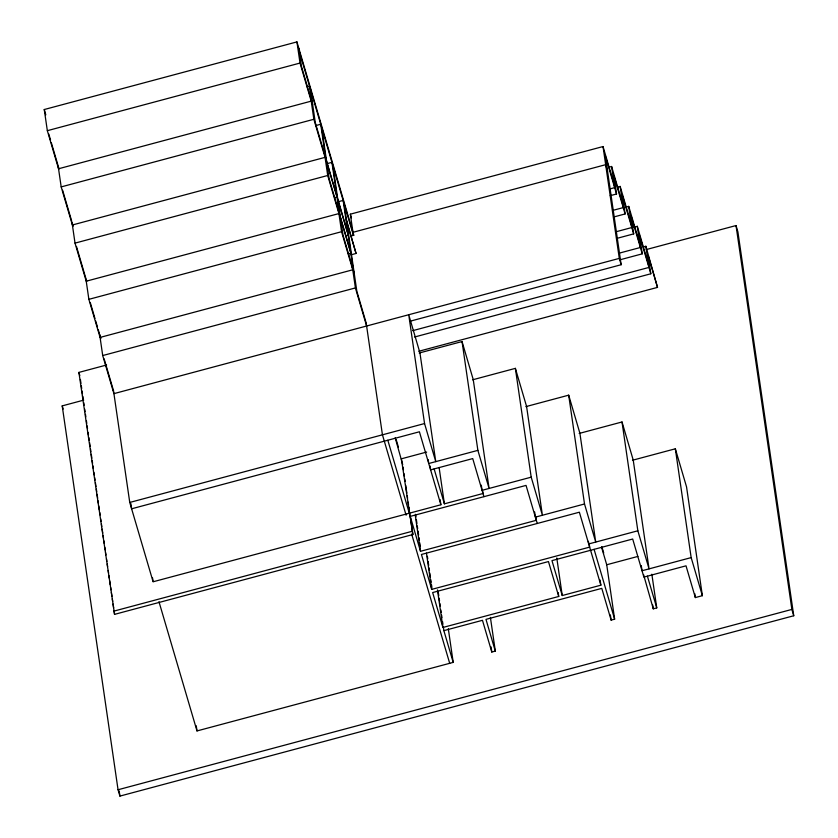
<?xml version="1.0" encoding="UTF-8"?>
<svg xmlns="http://www.w3.org/2000/svg" width="838" height="838" viewBox="0 0 838 838"><rect width="100%" height="100%" fill="white"/><g stroke="black" fill="none" stroke-linecap="round" stroke-linejoin="round"><path stroke-width="1.26" d="M296.935 41.9L300.014 63.06L311.223 101.136L58.545 168.763L47.337 130.686L44.257 109.527L296.935 41.9L352.976 232.304L605.665 164.677L607.529 171.025M47.337 130.686L300.014 63.06M307.001 86.848L309.515 86.178L311.715 101.293M313.862 119.279L325.071 157.355L72.393 224.982L61.184 186.905L313.862 119.279L310.783 98.119M315.696 125.606L320.724 124.254L325.563 157.513M326.904 163.693L331.932 162.342L339.411 213.721M327.71 175.488L338.919 213.575L86.23 281.201L75.022 243.125L327.71 175.488L324.631 154.339M334.477 197.778L336.991 197.098L326.715 162.195M338.112 201.769L343.14 200.418L347.98 233.676L337.704 198.763M350.892 236.012L353.416 235.331L350.336 214.172L603.025 146.545L614.233 184.632M341.558 231.707L352.767 269.794L100.078 337.421L88.87 299.334L341.558 231.707L338.479 210.548M345.685 235.855L348.199 235.185L337.924 200.272M609.069 167.171L611.593 166.49L622.802 204.577M348.325 253.987L350.839 253.317L340.563 218.414M351.028 254.815L356.056 253.464L346.492 220.216M609.614 189L614.673 187.649L611.593 166.49M617.637 187.115L620.162 186.434L631.37 224.521M610.221 195.683L616.538 193.997L613.898 175.865L625.106 213.941L613.741 216.99M613.133 210.307L623.242 207.594L620.162 186.434M624.939 207.395L628.73 206.389L639.939 244.466M603.025 146.545L619.292 258.387L113.926 393.64L102.718 355.553L355.406 287.926L352.327 266.767M537.252 523.478L526.044 485.401L410.232 516.397L412.872 534.529L114.565 614.369L78.898 372.407L106.604 364.991M616.653 231.602L631.81 227.538L628.73 206.389M633.507 227.349L637.299 226.333L648.507 264.41M617.25 238.285L633.675 233.886L631.035 215.754L642.243 253.841L619.502 259.927M618.905 253.233L640.379 247.493L637.299 226.333M643.343 246.948L645.868 246.278L657.516 287.382L418.738 351.29M646.266 249.567L736.026 225.548L737.901 231.896L793.743 615.762L119.928 796.1L118.053 789.752L62.211 405.885L83.695 400.135M410.17 321.195L621.157 264.724L605.329 155.92L616.538 193.997M412.694 330.664L648.947 267.437L645.868 246.278M414.559 337.012L650.812 273.785L648.183 255.642L657.516 287.382M419.21 353.008L462.042 341.548L473.25 379.635L489.088 488.439L477.88 450.362L462.042 341.548M472.538 379.824L515.37 368.364L526.578 406.44L542.406 515.255L531.198 477.168L515.37 368.364M153.05 581.593L129.754 502.454L424.552 423.546L408.724 314.742L419.932 352.819L435.76 461.633L424.552 423.546M525.855 406.629L568.688 395.169L579.896 433.246L595.724 542.06L584.515 503.984L568.688 395.169M426.657 452.049L401.381 458.815L412.872 534.529M428.742 463.508L477.88 450.362M579.173 433.445L622.016 421.975L633.224 460.062L649.052 568.876L637.844 530.789L622.016 421.975M531.198 477.168L482.07 490.324L481.316 485.139M153.113 581.782L440.882 504.769L440.128 499.584M434.126 468.924L444.391 503.827L483.002 493.498L482.625 490.9M632.501 460.251L675.334 448.791L686.542 486.868L702.37 595.682L695.351 597.567L686.018 565.828L643.898 577.099L632.69 539.023L551.97 560.622L562.246 595.535L600.856 585.196L600.102 580.022M113.633 611.195L411.94 531.355M584.515 503.984L535.388 517.13L534.634 511.955M387.816 440.233L420.508 551.299L536.32 520.304L535.754 516.418M637.844 530.789L588.705 543.946L588.328 541.348M600.856 585.196L579.372 512.207L421.441 554.473L431.717 589.386L589.648 547.12L589.083 543.234M158.958 601.674L197.003 730.935L453.201 662.376L443.857 630.637L482.468 620.309L491.801 652.037L495.31 651.105L485.977 619.366L601.789 588.37L611.122 620.11L614.631 619.167L606.722 564.76L637.854 556.432M675.334 448.791L691.161 557.605L642.034 570.751L641.28 565.577M558.736 596.467L548.461 561.565L432.649 592.56L442.925 627.463L558.736 596.467L558.171 592.581M643.521 574.512L653.273 608.828L656.751 607.896L651.849 574.219M118.053 789.752L791.879 609.415L736.026 225.548M791.879 609.415L793.743 615.762M650.812 273.785L639.604 235.698L642.243 253.841M633.675 233.886L622.466 195.809L625.106 213.941M619.292 258.387L621.157 264.724M691.161 557.605L702.37 595.682M647.407 576.156L656.751 607.896M601.873 546.774L603.716 553.007M601.579 547.308L606.722 564.76M594.09 549.351L614.631 619.167M483.935 496.672L472.726 458.585L430.617 469.856L430.051 465.97M440.882 504.769L419.409 431.78L131.629 508.792L130.875 503.617M350.336 214.172L351.426 217.859M353.29 233.362L353.908 235.478M299.25 51.265L353.416 235.331M312.647 104.467L301.45 66.38L298.81 48.248M346.712 221.735L356.056 253.464M336.771 195.589L315.287 122.599L310.458 89.352M354.191 273.115L342.983 235.038L332.875 165.515M355.406 287.926L366.615 326.013M396.217 439.709L398.396 447.136M395.19 437.782L402.701 464.577M406.105 515.213L382.442 434.817L366.175 322.986L356.831 291.247L344.083 203.592M411.647 534.047L449.692 663.308M44.257 109.527L45.807 114.816M48.761 134.007L50.563 140.114M51.275 142.554L58.105 165.746L61.184 186.905M58.409 166.804L59.037 168.92M62.609 190.226L71.586 220.74M73.189 226.197L71.953 221.965L75.022 243.125M76.457 246.445L85.79 278.174L88.87 299.334M86.105 279.232L86.733 281.348M90.305 302.665L94.966 318.524M95.689 320.975L97.491 327.071M98.203 329.512L99.282 333.178M100.885 338.625L99.638 334.393L102.718 355.553M104.142 358.874L113.486 390.613M78.898 372.407L79.83 375.581M62.211 405.885L63.143 409.059M694.786 593.681L695.351 597.567M652.708 604.942L653.273 608.828M610.368 614.924L611.122 620.11M556.778 557.961L562.246 595.535M490.408 617.417L495.31 651.105M491.047 646.863L491.801 652.037M439.122 467.552L444.391 503.827M428.176 459.622L428.553 462.22M448.299 628.689L453.201 662.376M438.201 591.775L438.766 595.661M439.143 598.259L439.521 600.846M439.898 603.433L440.275 606.031M440.84 609.917L441.217 612.505M441.595 615.092L441.972 617.679M442.537 621.566L442.914 624.163M443.292 626.751L443.857 630.637M437.457 589.9L442.925 627.463M427.37 556.285L427.747 558.873M428.124 561.47L428.689 565.357M429.066 567.944L429.444 570.531M429.821 573.129L430.386 577.015M430.763 579.603L431.141 582.19M431.518 584.788L431.895 587.375M426.437 553.111L431.717 589.386M415.596 514.323L415.973 516.91M416.35 519.497L416.915 523.383M417.293 525.981L417.67 528.569M418.047 531.156L418.612 535.042M418.99 537.64L419.367 540.227M419.744 542.815L420.309 546.701M415.229 515.035L420.508 551.299M403.078 467.164L403.455 469.762M404.021 473.648L404.387 476.235M404.764 478.823L405.142 481.421M405.707 485.307L406.839 493.079M407.216 495.667L407.593 498.254M408.158 502.14L408.535 504.738M408.913 507.325L409.29 509.913M348.199 235.185L350.619 251.809L329.135 178.819L321.666 127.428M350.839 253.317L353.259 269.941M196.249 725.76L197.003 730.935M152.547 577.916L152.925 580.493M113.36 389.754L129.754 502.454M80.396 379.457L80.951 383.322M81.328 385.909L81.705 388.486M82.082 391.074L82.459 393.651M82.836 396.238L83.391 400.103M83.769 402.69L84.146 405.267M84.711 409.143L85.088 411.72M85.466 414.307L85.832 416.884M86.398 420.76L86.775 423.337M87.152 425.924L87.529 428.501M88.095 432.377L88.461 434.953M88.838 437.541L89.216 440.118M89.593 442.694L90.158 446.57M90.535 449.158L90.902 451.734M91.279 454.311L91.845 458.187M92.222 460.774L92.599 463.351M92.976 465.928L93.343 468.515M93.908 472.391L94.285 474.968M94.663 477.545L95.04 480.132M95.417 482.709L95.972 486.585M96.349 489.162L96.726 491.749M97.103 494.326L97.669 498.201M98.046 500.778L98.413 503.366M98.79 505.943L99.355 509.818M99.732 512.395L100.11 514.982M100.675 518.848L101.042 521.435M101.419 524.012L101.796 526.599M102.173 529.176L102.739 533.052M103.116 535.629L103.493 538.216M103.86 540.793L104.237 543.38M104.802 547.245L105.179 549.833M105.557 552.41L105.934 554.997M106.489 558.862L106.866 561.45M107.243 564.026L107.62 566.614M108.186 570.479L108.563 573.066M108.93 575.643L109.307 578.23M109.684 580.807L110.249 584.683M110.626 587.26L111.004 589.847M111.37 592.424L111.936 596.3M112.313 598.877L112.69 601.464M113.067 604.041L113.633 607.917M113.999 610.493L114.565 614.369M119.174 790.925L119.928 796.1"/></g></svg>
